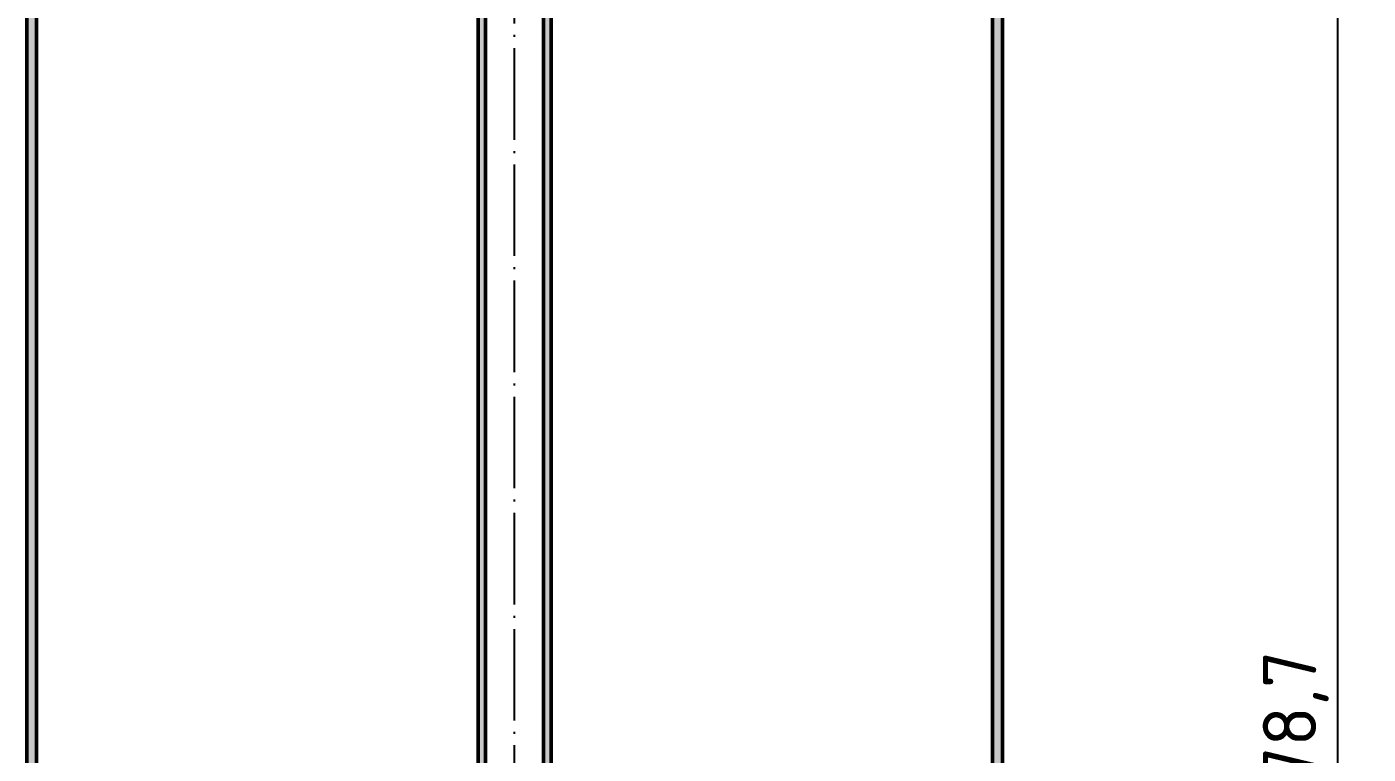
# Model space of a CAD drawing. Header units: millimetres. Extents: x 0 to 594, y 0 to 420.
# Drawn here: x 50.2 to 138.2, y 205.8 to 253.5 of the extents above; entities that cross this region are included whole.
import ezdxf

# ---------------------------------------------------------------- set-up
doc = ezdxf.new("R2010")
doc.units = ezdxf.units.MM
doc.linetypes.add('ISO04-TRAZO-PUNTO', pattern=[7.625, 6, -0.75, 0.125, -0.75])
for name, color, linetype, lineweight in [('01-VISIBLE', 7, 'CONTINUOUS', 50), ('03-EJE', 1, 'ISO04-TRAZO-PUNTO', 25), ('04-COTA', 3, 'CONTINUOUS', 25), ('05-RAYADO', 8, 'CONTINUOUS', 25)]:
    doc.layers.add(name, color=color, linetype=linetype, lineweight=lineweight)
doc.styles.add('ISO3098', font='isocpeur.ttf')
doc.dimstyles.new('FLAMA-ISO', dxfattribs={"dimtxt": 3.5, "dimasz": 3, "dimexe": 2, "dimexo": 1, "dimgap": 1, "dimtad": 1, "dimdec": 1, "dimtxsty": 'ISO3098', "dimcen": 2.5, "dimclrd": 3, "dimclre": 3, "dimclrt": 3, "dimazin": 3, "dimtfac": 1, "dimtmove": 0, "dimatfit": 3, "dimlwd": 25, "dimlwe": 25})

msp = doc.modelspace()

# ---------------------------------------------------------------- hatches: boundary and pattern name
at = {"layer": '05-RAYADO'}
h = msp.add_hatch(color=7, dxfattribs=at)
h.dxf.hatch_style = 1
h.paths.add_polyline_path([(80.292, 134.773), (79.792, 134.773), (79.792, 281.627), (80.292, 281.627)])
h = msp.add_hatch(color=7, dxfattribs=at)
h.dxf.hatch_style = 1
h.paths.add_polyline_path([(84.092, 281.627), (84.592, 281.627), (84.592, 134.773), (84.092, 134.773)])
h = msp.add_hatch(color=7, dxfattribs=at)
h.dxf.hatch_style = 1
h.paths.add_polyline_path([(50.832, 150.133), (50.192, 150.133), (50.192, 257.133), (50.832, 257.133)])
h = msp.add_hatch(color=7, dxfattribs=at)
h.dxf.hatch_style = 1
h.paths.add_polyline_path([(113.552, 257.133), (114.192, 257.133), (114.192, 150.133), (113.552, 150.133)])

# ---------------------------------------------------------------- linework, layer by layer
at = {"layer": '01-VISIBLE'}
for p, q in [((79.792, 134.773), (79.792, 281.627)), ((80.292, 134.773), (80.292, 281.627)), ((84.092, 134.773), (84.092, 281.627)), ((84.592, 134.773), (84.592, 281.627)), ((50.192, 150.133), (50.192, 257.133)), ((50.832, 150.133), (50.832, 257.133)), ((113.552, 150.133), (113.552, 257.133)), ((114.192, 150.133), (114.192, 257.133))]:
    msp.add_line(p, q, dxfattribs=at)
at = {"layer": '03-EJE'}
msp.add_line((82.192, 124.133), (82.192, 289.867), dxfattribs=at)

# ---------------------------------------------------------------- dimensions: what is measured, and where the dimension line sits
at = {"layer": '04-COTA'}
msp.add_linear_dim(base=(136.192, 129.133), p1=(114.192, 129.133), p2=(90.992, 284.867), angle=90, dimstyle='FLAMA-ISO', override={"dimlfac": 5}, dxfattribs=at).render()

doc.saveas('drawing.dxf')
